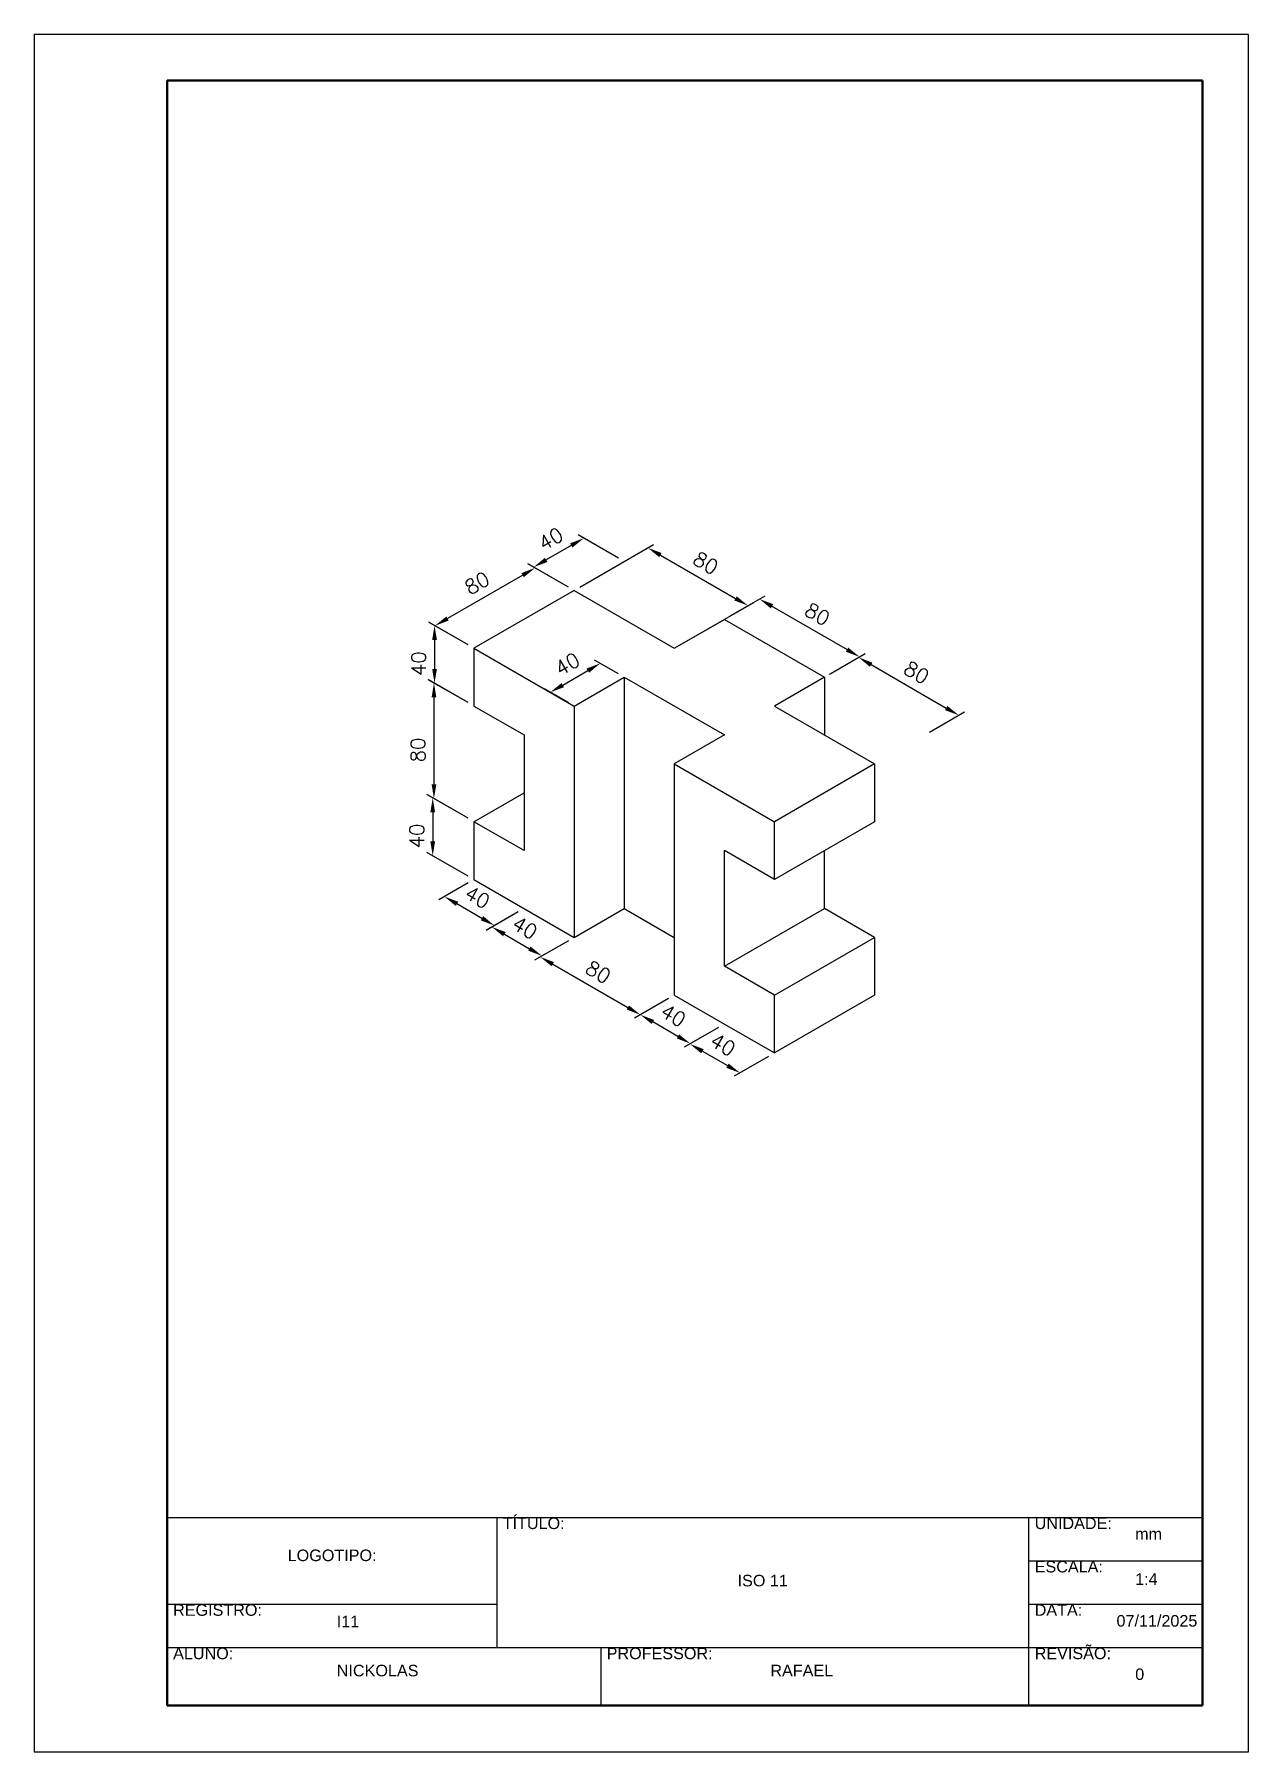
# Paper-space layout 'Layout1' of a CAD drawing. Header units: millimetres. Extents: x 22 to 232, y 14 to 311.
# The model-space entities are those that its viewports show. They can reach past a viewport. Long polylines and large blocks are cut down to what shows.
import ezdxf

# ---------------------------------------------------------------- set-up
doc = ezdxf.new("R2010")
doc.units = ezdxf.units.MM
for name, color, linetype, lineweight in [('CONTORNO 1', 3, 'Continuous', 25), ('CONTORNO 2', 4, 'Continuous', 30), ('CONTORNO 3', 6, 'Continuous', 50), ('TEXTO 1', 2, 'Continuous', 25), ('TEXTO 2', 3, 'Continuous', 25), ('VIEWPORT', 9, 'Continuous', 13)]:
    doc.layers.add(name, color=color, linetype=linetype, lineweight=lineweight)
doc.layers.get('VIEWPORT').off()
doc.styles.add('ROMANS', font='romans.shx')
doc.styles.get("Standard").update_dxf_attribs({"font": 'arial.ttf'})
doc.dimstyles.new('Padrão', dxfattribs={"dimscale": 4, "dimtxt": 2.5, "dimasz": 2.5, "dimexe": 1, "dimexo": 1, "dimgap": 1.5, "dimtad": 1, "dimdsep": 46, "dimtxsty": 'ROMANS', "dimcen": 2.5, "dimclrd": 1, "dimclre": 1, "dimclrt": 2, "dimadec": 0, "dimazin": 2, "dimtfac": 1, "dimtmove": 0, "dimatfit": 3, "dimfxl": 0, "dimlwd": -1, "dimlwe": -1, "dimarcsym": 0})

# ---------------------------------------------------------------- blocks, each defined once
blk = doc.blocks.new('*D7')
at = {"layer": 'CONTORNO 1', "color": 1}
for p, q in [((1944.4, 1701.4), (1916.5, 1717.5)), ((1911.8, 1710.2), (1894.5, 1700.2)), ((1909.8, 1681.4), (1881.8, 1697.5))]:
    blk.add_line(p, q, dxfattribs=at)
for points in [[(1911, 1711.6), (1912.6, 1708.7), (1920.5, 1715.2)], [(1893.6, 1701.6), (1895.3, 1698.7), (1885.8, 1695.2)]]:
    blk.add_solid(points, dxfattribs=at)
at = {"layer": 'Defpoints', "color": 0}
for p in [(1948.4, 1699), (1885.8, 1695.2), (1913.8, 1679)]:
    blk.add_point(p, dxfattribs=at)
at = {"layer": 'CONTORNO 1', "color": 2, "insert": (1897.6, 1714.7), "char_height": 10, "attachment_point": 5, "rotation": 30, "style": 'ROMANS'}
blk.add_mtext('40', dxfattribs=at)
blk = doc.blocks.new('*D8')
at = {"layer": 'CONTORNO 1', "color": 1}
for p, q in [((1917.8, 1681.4), (1968.8, 1710.8)), ((1973.5, 1703.5), (2025.4, 1673.5)), ((1987.1, 1641.4), (2038.1, 1670.8))]:
    blk.add_line(p, q, dxfattribs=at)
for points in [[(1974.3, 1704.9), (1972.6, 1702.1), (1964.8, 1708.5)], [(2026.3, 1674.9), (2024.6, 1672.1), (2034.1, 1668.5)]]:
    blk.add_solid(points, dxfattribs=at)
at = {"layer": 'Defpoints', "color": 0}
for p in [(1913.8, 1679), (2034.1, 1668.5), (1983.1, 1639)]:
    blk.add_point(p, dxfattribs=at)
at = {"layer": 'CONTORNO 1', "color": 2, "insert": (2004.9, 1698), "char_height": 10, "attachment_point": 5, "rotation": 330, "style": 'ROMANS'}
blk.add_mtext('80', dxfattribs=at)
blk = doc.blocks.new('*D9')
at = {"layer": 'CONTORNO 1', "color": 1}
for p, q in [((2021.7, 1661.4), (2046, 1675.4)), ((2050.6, 1668.1), (2102.6, 1638.1)), ((2091, 1621.4), (2115.2, 1635.4))]:
    blk.add_line(p, q, dxfattribs=at)
for points in [[(2051.5, 1669.5), (2049.8, 1666.6), (2042, 1673.1)], [(2103.4, 1639.5), (2101.8, 1636.6), (2111.2, 1633.1)]]:
    blk.add_solid(points, dxfattribs=at)
at = {"layer": 'Defpoints', "color": 0}
for p in [(2017.7, 1659), (2111.2, 1633.1), (2087, 1619)]:
    blk.add_point(p, dxfattribs=at)
at = {"layer": 'CONTORNO 1', "color": 2, "insert": (2082.1, 1662.6), "char_height": 10, "attachment_point": 5, "rotation": 330, "style": 'ROMANS'}
blk.add_mtext('80', dxfattribs=at)
blk = doc.blocks.new('*D10')
at = {"layer": 'CONTORNO 1', "color": 1}
for p, q in [((2090.4, 1621), (2114.6, 1635)), ((2119.2, 1627.7), (2171.2, 1597.7)), ((2159.7, 1581), (2183.9, 1595))]:
    blk.add_line(p, q, dxfattribs=at)
for points in [[(2120.1, 1629.1), (2118.4, 1626.2), (2110.6, 1632.7)], [(2172, 1599.1), (2170.4, 1596.2), (2179.9, 1592.7)]]:
    blk.add_solid(points, dxfattribs=at)
at = {"layer": 'Defpoints', "color": 0}
for p in [(2087, 1619), (2179.9, 1592.7), (2156.3, 1579)]:
    blk.add_point(p, dxfattribs=at)
at = {"layer": 'CONTORNO 1', "color": 2, "insert": (2150.7, 1622.2), "char_height": 10, "attachment_point": 5, "rotation": 330, "style": 'ROMANS'}
blk.add_mtext('80', dxfattribs=at)
blk = doc.blocks.new('*D11')
at = {"layer": 'CONTORNO 1', "color": 1}
for p, q in [((1840.5, 1641.4), (1813.2, 1657.1)), ((1817.2, 1644.8), (1817.2, 1624.8)), ((1840.5, 1601.4), (1813.2, 1617.1))]:
    blk.add_line(p, q, dxfattribs=at)
for points in [[(1815.6, 1644.8), (1818.9, 1644.8), (1817.2, 1654.8)], [(1815.6, 1624.8), (1818.9, 1624.8), (1817.2, 1614.8)]]:
    blk.add_solid(points, dxfattribs=at)
at = {"layer": 'Defpoints', "color": 0}
for p in [(1844.5, 1639), (1817.2, 1614.8), (1844.5, 1599)]:
    blk.add_point(p, dxfattribs=at)
at = {"layer": 'CONTORNO 1', "color": 2, "insert": (1806.2, 1628.4), "char_height": 10, "attachment_point": 5, "rotation": 90, "style": 'ROMANS'}
blk.add_mtext('40', dxfattribs=at)
blk = doc.blocks.new('*D12')
at = {"layer": 'CONTORNO 1', "color": 1}
for p, q in [((1878.2, 1689.6), (1826.2, 1659.6)), ((1909.8, 1681.4), (1882.8, 1696.9)), ((1840.5, 1641.4), (1813.5, 1656.9))]:
    blk.add_line(p, q, dxfattribs=at)
for points in [[(1877.3, 1691), (1879, 1688.2), (1886.8, 1694.6)], [(1825.4, 1661), (1827, 1658.2), (1817.5, 1654.6)]]:
    blk.add_solid(points, dxfattribs=at)
at = {"layer": 'Defpoints', "color": 0}
for p in [(1913.8, 1679), (1817.5, 1654.6), (1844.5, 1639)]:
    blk.add_point(p, dxfattribs=at)
at = {"layer": 'CONTORNO 1', "color": 2, "insert": (1846.7, 1684.1), "char_height": 10, "attachment_point": 5, "rotation": 30, "style": 'ROMANS'}
blk.add_mtext('80', dxfattribs=at)
blk = doc.blocks.new('*D13')
at = {"layer": 'CONTORNO 1', "color": 1}
for p, q in [((1944.4, 1621.4), (1927.9, 1630.9)), ((1905.9, 1613.6), (1923.3, 1623.6)), ((1909.8, 1601.4), (1893.3, 1610.9))]:
    blk.add_line(p, q, dxfattribs=at)
for points in [[(1922.4, 1625), (1924.1, 1622.1), (1931.9, 1628.6)], [(1905.1, 1615), (1906.8, 1612.1), (1897.3, 1608.6)]]:
    blk.add_solid(points, dxfattribs=at)
at = {"layer": 'Defpoints', "color": 0}
for p in [(1931.9, 1628.6), (1948.4, 1619), (1913.8, 1599)]:
    blk.add_point(p, dxfattribs=at)
at = {"layer": 'CONTORNO 1', "color": 2, "insert": (1909.1, 1628.1), "char_height": 10, "attachment_point": 5, "rotation": 30, "style": 'ROMANS'}
blk.add_mtext('40', dxfattribs=at)
blk = doc.blocks.new('*D14')
at = {"layer": 'CONTORNO 1', "color": 1}
for p, q in [((1840.5, 1601.4), (1812.8, 1617.3)), ((1816.8, 1605), (1816.8, 1545)), ((1840.5, 1521.4), (1812.8, 1537.3))]:
    blk.add_line(p, q, dxfattribs=at)
for points in [[(1815.2, 1605), (1818.5, 1605), (1816.8, 1615)], [(1815.2, 1545), (1818.5, 1545), (1816.8, 1535)]]:
    blk.add_solid(points, dxfattribs=at)
at = {"layer": 'Defpoints', "color": 0}
for p in [(1844.5, 1599), (1816.8, 1535), (1844.5, 1519)]:
    blk.add_point(p, dxfattribs=at)
at = {"layer": 'CONTORNO 1', "color": 2, "insert": (1805.8, 1568.7), "char_height": 10, "attachment_point": 5, "rotation": 90, "style": 'ROMANS'}
blk.add_mtext('80', dxfattribs=at)
blk = doc.blocks.new('*D15')
at = {"layer": 'CONTORNO 1', "color": 1}
for p, q in [((1840.5, 1521.4), (1812, 1537.8)), ((1816, 1525.5), (1816, 1505.5)), ((1840.5, 1481.4), (1812, 1497.8))]:
    blk.add_line(p, q, dxfattribs=at)
for points in [[(1814.3, 1525.5), (1817.6, 1525.5), (1816, 1535.5)], [(1814.3, 1505.5), (1817.6, 1505.5), (1816, 1495.5)]]:
    blk.add_solid(points, dxfattribs=at)
at = {"layer": 'Defpoints', "color": 0}
for p in [(1844.5, 1519), (1816, 1495.5), (1844.5, 1479)]:
    blk.add_point(p, dxfattribs=at)
at = {"layer": 'CONTORNO 1', "color": 2, "insert": (1805, 1509.2), "char_height": 10, "attachment_point": 5, "rotation": 90, "style": 'ROMANS'}
blk.add_mtext('40', dxfattribs=at)
blk = doc.blocks.new('*D16')
at = {"layer": 'CONTORNO 1', "color": 1}
for p, q in [((1840.5, 1476.7), (1820.1, 1464.9)), ((1850, 1452.2), (1832.7, 1462.2)), ((1875.1, 1456.7), (1854.7, 1444.9))]:
    blk.add_line(p, q, dxfattribs=at)
for points in [[(1833.6, 1463.7), (1831.9, 1460.8), (1824.1, 1467.2)], [(1850.9, 1453.7), (1849.2, 1450.8), (1858.7, 1447.2)]]:
    blk.add_solid(points, dxfattribs=at)
at = {"layer": 'Defpoints', "color": 0}
for p in [(1844.5, 1479), (1824.1, 1467.2), (1879.1, 1459)]:
    blk.add_point(p, dxfattribs=at)
at = {"layer": 'CONTORNO 1', "color": 2, "insert": (1846.9, 1466.8), "char_height": 10, "attachment_point": 5, "rotation": 330, "style": 'ROMANS'}
blk.add_mtext('40', dxfattribs=at)
blk = doc.blocks.new('*D17')
at = {"layer": 'CONTORNO 1', "color": 1}
for p, q in [((1875.1, 1456.7), (1852.9, 1443.9)), ((1865.6, 1441.2), (1882.9, 1431.2)), ((1909.8, 1436.7), (1887.6, 1423.9))]:
    blk.add_line(p, q, dxfattribs=at)
for points in [[(1866.4, 1442.7), (1864.7, 1439.8), (1856.9, 1446.2)], [(1883.7, 1432.7), (1882.1, 1429.8), (1891.6, 1426.2)]]:
    blk.add_solid(points, dxfattribs=at)
at = {"layer": 'Defpoints', "color": 0}
for p in [(1879.1, 1459), (1913.8, 1439), (1891.6, 1426.2)]:
    blk.add_point(p, dxfattribs=at)
at = {"layer": 'CONTORNO 1', "color": 2, "insert": (1879.7, 1445.7), "char_height": 10, "attachment_point": 5, "rotation": 330, "style": 'ROMANS'}
blk.add_mtext('40', dxfattribs=at)
blk = doc.blocks.new('*D18')
at = {"layer": 'CONTORNO 1', "color": 1}
for p, q in [((1909.8, 1436.7), (1886.3, 1423.2)), ((1899, 1420.5), (1951, 1390.5)), ((1979.1, 1396.7), (1955.6, 1383.2))]:
    blk.add_line(p, q, dxfattribs=at)
for points in [[(1899.8, 1421.9), (1898.2, 1419.1), (1890.3, 1425.5)], [(1951.8, 1391.9), (1950.1, 1389.1), (1959.6, 1385.5)]]:
    blk.add_solid(points, dxfattribs=at)
at = {"layer": 'Defpoints', "color": 0}
for p in [(1913.8, 1439), (1983.1, 1399), (1959.6, 1385.5)]:
    blk.add_point(p, dxfattribs=at)
at = {"layer": 'CONTORNO 1', "color": 2, "insert": (1930.5, 1415), "char_height": 10, "attachment_point": 5, "rotation": 330, "style": 'ROMANS'}
blk.add_mtext('80', dxfattribs=at)
blk = doc.blocks.new('*D19')
at = {"layer": 'CONTORNO 1', "color": 1}
for p, q in [((1979.1, 1396.7), (1955.6, 1383.2)), ((1985.6, 1370.5), (1968.3, 1380.5)), ((2013.7, 1376.7), (1990.3, 1363.2))]:
    blk.add_line(p, q, dxfattribs=at)
for points in [[(1969.1, 1381.9), (1967.4, 1379.1), (1959.6, 1385.5)], [(1986.4, 1371.9), (1984.8, 1369.1), (1994.3, 1365.5)]]:
    blk.add_solid(points, dxfattribs=at)
at = {"layer": 'Defpoints', "color": 0}
for p in [(1983.1, 1399), (1959.6, 1385.5), (2017.7, 1379)]:
    blk.add_point(p, dxfattribs=at)
at = {"layer": 'CONTORNO 1', "color": 2, "insert": (1982.4, 1385), "char_height": 10, "attachment_point": 5, "rotation": 330, "style": 'ROMANS'}
blk.add_mtext('40', dxfattribs=at)
blk = doc.blocks.new('*D20')
at = {"layer": 'CONTORNO 1', "color": 1}
for p, q in [((2013.7, 1376.7), (1989.9, 1363)), ((2002.5, 1360.3), (2019.9, 1350.3)), ((2048.3, 1356.7), (2024.5, 1343))]:
    blk.add_line(p, q, dxfattribs=at)
for points in [[(2003.4, 1361.7), (2001.7, 1358.8), (1993.9, 1365.3)], [(2020.7, 1351.7), (2019, 1348.8), (2028.5, 1345.3)]]:
    blk.add_solid(points, dxfattribs=at)
at = {"layer": 'Defpoints', "color": 0}
for p in [(2017.7, 1379), (2052.3, 1359), (2028.5, 1345.3)]:
    blk.add_point(p, dxfattribs=at)
at = {"layer": 'CONTORNO 1', "color": 2, "insert": (2016.7, 1364.8), "char_height": 10, "attachment_point": 5, "rotation": 330, "style": 'ROMANS'}
blk.add_mtext('40', dxfattribs=at)

msp = doc.modelspace()

# ---------------------------------------------------------------- linework, layer by layer
at = {"layer": 'CONTORNO 1'}
for p, q in [((1913.777, 1679.042), (1844.495, 1639.042)), ((1913.777, 1679.042), (1983.059, 1639.042)), ((1983.059, 1639.042), (2017.7, 1659.042)), ((2017.7, 1659.042), (2086.982, 1619.042)), ((1844.495, 1639.042), (1844.495, 1599.042)), ((1844.495, 1639.042), (1913.777, 1599.042)), ((1913.777, 1599.042), (1948.418, 1619.042)), ((1948.418, 1619.042), (1948.418, 1459.042)), ((1948.418, 1619.042), (2017.7, 1579.042)), ((2086.982, 1619.042), (2052.341, 1599.042)), ((2086.982, 1619.042), (2086.982, 1579.042)), ((1844.495, 1599.042), (1879.136, 1579.042)), ((1913.777, 1599.042), (1913.777, 1439.042)), ((2052.341, 1599.042), (2121.623, 1559.042)), ((1879.136, 1579.042), (1879.136, 1499.042)), ((2017.7, 1579.042), (1983.059, 1559.042)), ((1983.059, 1559.042), (2052.341, 1519.042)), ((1983.059, 1559.042), (1983.059, 1399.042)), ((2121.623, 1559.042), (2052.341, 1519.042)), ((2121.623, 1559.042), (2121.623, 1519.042)), ((1844.495, 1519.042), (1879.136, 1539.042)), ((1879.136, 1499.042), (1844.495, 1519.042)), ((1844.495, 1519.042), (1844.495, 1479.042)), ((2121.623, 1519.042), (2052.341, 1479.042)), ((2052.341, 1479.042), (2052.341, 1519.042)), ((2052.341, 1479.042), (2017.7, 1499.042)), ((2017.7, 1419.042), (2017.7, 1499.042)), ((2086.982, 1459.042), (2086.982, 1499.042)), ((1844.495, 1479.042), (1913.777, 1439.042)), ((1913.777, 1439.042), (1948.418, 1459.042)), ((1948.418, 1459.042), (1983.059, 1439.042)), ((2017.7, 1419.042), (2086.982, 1459.042)), ((2121.623, 1439.042), (2086.982, 1459.042)), ((2052.341, 1399.042), (2121.623, 1439.042)), ((2121.623, 1439.042), (2121.623, 1399.042)), ((2052.341, 1399.042), (2017.7, 1419.042)), ((1983.059, 1399.042), (2017.7, 1379.042)), ((2052.341, 1359.042), (2052.341, 1399.042)), ((2121.623, 1399.042), (2052.341, 1359.042)), ((2017.7, 1379.042), (2052.341, 1359.042))]:
    msp.add_line(p, q, dxfattribs=at)

# ---------------------------------------------------------------- dimensions: what is measured, and where the dimension line sits
for base, p1, p2, angle, picture, middle in [((1885.82, 1695.184), (1948.418, 1699.042), (1913.777, 1679.042), 210, '*D7', (1903.14, 1705.184)), ((1817.228, 1614.785), (1844.495, 1639.042), (1844.495, 1599.042), 270, '*D11', (1817.228, 1628.435)), ((1816.839, 1535.009), (1844.495, 1599.042), (1844.495, 1519.042), 270, '*D14', (1816.839, 1568.659)), ((1815.971, 1495.511), (1844.495, 1519.042), (1844.495, 1479.042), 270, '*D15', (1815.971, 1509.16))]:
    dim = msp.add_linear_dim(base=base, p1=p1, p2=p2, angle=angle, dimstyle='Padrão', dxfattribs=at)
    dim.commit()
    dim.dimension.update_dxf_attribs({"geometry": picture, "text_midpoint": middle, "dimtype": 161})
for p1, p2, distance, picture, middle in [((1913.777, 1679.042), (1983.059, 1639.042), 51.019, '*D8', (2004.938, 1698.025)), ((1913.777, 1679.042), (1844.495, 1639.042), -26.95, '*D12', (1846.686, 1684.128)), ((2017.7, 1659.042), (2086.982, 1619.042), 24.264, '*D9', (2082.105, 1662.577)), ((1913.777, 1599.042), (1948.418, 1619.042), 16.488, '*D13', (1909.11, 1628.088)), ((1879.136, 1459.042), (1844.495, 1479.042), 20.429, '*D16', (1846.887, 1466.774)), ((1879.136, 1459.042), (1913.777, 1439.042), -22.227, '*D17', (1879.73, 1445.736)), ((1913.777, 1439.042), (1983.059, 1399.042), -23.447, '*D18', (1930.471, 1415.031)), ((2017.7, 1379.042), (1983.059, 1399.042), 23.447, '*D19', (1982.433, 1385.031)), ((2017.7, 1379.042), (2052.341, 1359.042), -23.814, '*D20', (2016.707, 1364.819))]:
    dim = msp.add_aligned_dim(p1=p1, p2=p2, distance=distance, dimstyle='Padrão', dxfattribs=at)
    dim.commit()
    dim.dimension.update_dxf_attribs({"geometry": picture, "text_midpoint": middle})
dim = msp.add_aligned_dim(p1=(2086.982, 1619.042), p2=(2156.265, 1579.042), distance=23.607, dimstyle='Padrão', override={"dimfxl": 120, "dimfxlon": 1}, dxfattribs=at)
dim.commit()
dim.dimension.update_dxf_attribs({"geometry": '*D10', "text_midpoint": (2150.731, 1622.198)})

psp = doc.layouts.get("Layout1")

# ---------------------------------------------------------------- linework, layer by layer
at = {"layer": 'CONTORNO 2'}
for p, q in [((22.45, 310.74), (22.45, 13.74)), ((232.45, 310.74), (22.45, 310.74)), ((232.45, 13.74), (232.45, 310.74)), ((45.45, 54.24), (224.45, 54.24)), ((102.45, 54.24), (102.45, 31.74)), ((194.45, 54.24), (224.45, 54.24)), ((194.45, 21.74), (194.45, 54.24)), ((194.45, 46.74), (224.45, 46.74)), ((45.45, 39.24), (102.45, 39.24)), ((194.45, 39.24), (224.45, 39.24)), ((194.45, 39.24), (224.45, 39.24)), ((45.45, 31.74), (224.45, 31.74)), ((120.43, 31.74), (120.43, 21.74)), ((194.45, 31.74), (224.45, 31.74)), ((22.45, 13.74), (232.45, 13.74))]:
    psp.add_line(p, q, dxfattribs=at)
at = {"layer": 'CONTORNO 3'}
for p, q in [((45.45, 302.74), (45.45, 21.74)), ((224.45, 302.74), (45.45, 302.74)), ((224.45, 21.74), (224.45, 302.74)), ((45.45, 21.74), (224.45, 21.74))]:
    psp.add_line(p, q, dxfattribs=at)

# ---------------------------------------------------------------- texts
at = {"layer": 'TEXTO 1', "char_height": 2, "attachment_point": 1}
for s, insert in [('{\\W1.288224; }mm{\\H1.5x; }', (211.82, 52.4)), ('{\\W1.288224; }1:4{\\H1.50409x; }', (211.82, 44.59)), ('{\\W1.288224; }ISO 11{\\H1.51774x; }', (143.07, 44.33)), ('{\\W1.288224; }I11{\\H1.50409x; }', (73.76, 37.27)), ('{\\W1.288224; }07/11/2025{\\H1.51705x; }', (208.6, 37.37)), ('{\\W1.288224; }NICKOLAS{\\H1.51774x; }', (73.76, 28.77)), ('{\\W1.288224; }RAFAEL{\\H1.5x; }', (148.74, 28.77)), ('{\\W1.288224; }0{\\H1.50409x; }', (211.84, 28.14))]:
    psp.add_mtext_dynamic_manual_height_columns(s, width=74.98, gutter_width=653.2, heights=[0], dxfattribs=dict(at, insert=insert))
at = {"layer": 'TEXTO 2', "char_height": 2}
for s, width, insert, attachment_point in [('{\\W1.288224; }TÍTULO:{\\H1.75239x; }', 57, (102.45, 54.24), 1), ('{\\W1.288224; }UNIDADE:{\\H1.5x; }', 57, (194.45, 54.24), 1), ('LOGOTIPO:', 57, (73.95, 47.68), 5), ('{\\W1.288224; }ESCALA:{\\H1.51705x; }', 57, (194.45, 46.74), 1), ('{\\W1.288224; }REGISTRO:{\\H1.51774x; }', 57, (45.45, 39.24), 1), ('{\\W1.288224; }DATA:{\\H1.5x; }', 57, (194.45, 39.24), 1), ('{\\W1.288224; }ALUNO:{\\H1.51774x; }', 74.98, (45.45, 31.74), 1), ('{\\W1.288224; }PROFESSOR:{\\H1.51774x; }', 74.98, (120.43, 31.74), 1), ('{\\W1.288224; }REVISÃO:{\\H1.71896x; }', 57, (194.45, 31.74), 1)]:
    psp.add_mtext_dynamic_manual_height_columns(s, width=width, gutter_width=653.2, heights=[0], dxfattribs=dict(at, insert=insert, attachment_point=attachment_point))

# ---------------------------------------------------------------- viewports
at = {"layer": 'VIEWPORT'}
psp.add_viewport(center=(134.95, 178.49), size=(179, 248.5), view_center_point=(1990.381, 1534.707), view_height=994, dxfattribs=at)

doc.saveas('drawing.dxf')
